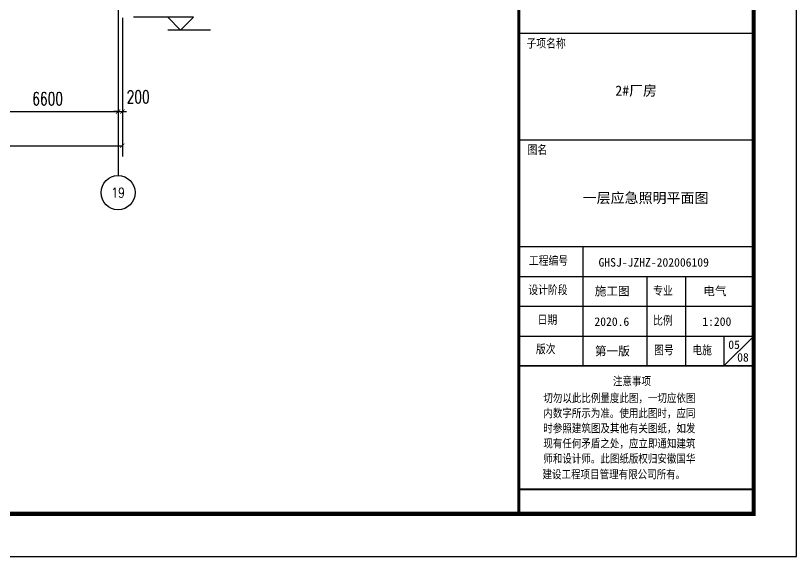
# Model space of a CAD drawing. Extents: x -417156 to 1571408, y 205758 to 1045562.
# Drawn here: x 1173902 to 1210475, y 867803 to 893153 of the extents above; entities that cross this region are included whole.
import ezdxf
from ezdxf.enums import TextEntityAlignment as Align

# ---------------------------------------------------------------- set-up
doc = ezdxf.new("R2010")
doc.units = 0
doc.header["$LTSCALE"] = 1000
doc.header["$MEASUREMENT"] = 0
doc.layers.get('0').update_dxf_attribs({"linetype": 'CONTINUOUS'})
doc.layers.get('DEFPOINTS').update_dxf_attribs({"linetype": 'CONTINUOUS'})
for name, color, linetype in [('1', 7, 'CONTINUOUS'), ('AXIS', 3, 'CONTINUOUS'), ('AXIS_TEXT', 7, 'CONTINUOUS'), ('DIM_ELEV', 3, 'CONTINUOUS'), ('PP-PM-TK', 7, 'CONTINUOUS'), ('PUB_TEXT', 7, 'CONTINUOUS'), ('PUB_TITLE', 4, 'CONTINUOUS')]:
    doc.layers.add(name, color=color, linetype=linetype)
doc.styles.add('-黑体', font='simhei.ttf', dxfattribs={"width": 0.8})
doc.styles.add('_TCH_AXIS', font='COMPLEX', dxfattribs={"bigfont": 'GBCBIG'})
doc.styles.add('COMPLEX', font='COMPLEX')
doc.styles.add('DIM_FONT', font='SIMPLEX', dxfattribs={"width": 0.7, "bigfont": 'GBCBIG'})
doc.styles.add('TQ', font='txt.shx', dxfattribs={"width": 0.8, "bigfont": 'hztxt.shx'})
doc.dimstyles.new('DIMN200', dxfattribs={"dimscale": 2, "dimtxt": 300, "dimasz": 100, "dimexe": 250, "dimexo": 300, "dimgap": 150, "dimtad": 1, "dimdec": 0, "dimzin": 0, "dimtxsty": 'DIM_FONT', "dimblk": 'ARCHTICK', "dimcen": 0.09, "dimclrt": 7, "dimazin": 3, "dimtfac": 1, "dimtdec": 0, "dimtix": 1, "dimtmove": 0, "dimatfit": 3, "dimtolj": 1, "dimtzin": 0})

# ---------------------------------------------------------------- blocks, each defined once
blk = doc.blocks.new('_AXISO')
blk.add_circle((0, 0), 0.5)
at = {"layer": 'AXIS_TEXT', "style": 'COMPLEX', "width": 1.041667}
blk.add_attdef('A', text='', height=0.56, dxfattribs=at).set_placement((-0.25, -0.28), (0.25, -0.28), align=Align.FIT)
blk = doc.blocks.new('_ARCHTICK')
at = {"color": 0, "linetype": 'BYBLOCK', "const_width": 0.15}
blk.add_lwpolyline([(-0.5, -0.5), (0.5, 0.5)], dxfattribs=at)
blk = doc.blocks.new('*D85')
at = {"layer": 'AXIS', "color": 0}
for p, q in [((237909, 214758), (237909, 208258)), ((352309, 214758), (352309, 208258)), ((237909, 208758), (352309, 208758))]:
    blk.add_line(p, q, dxfattribs=at)
at = {"layer": 'DEFPOINTS', "color": 0}
for p in [(237909, 215358), (352309, 215358), (352309, 208758)]:
    blk.add_point(p, dxfattribs=at)
at = {"layer": 'AXIS', "color": 0, "xscale": 200, "yscale": 200, "zscale": 200, "rotation": 180}
blk.add_blockref('_ARCHTICK', (237909, 208758), dxfattribs=at)
at = {"layer": 'AXIS', "color": 0, "xscale": 200, "yscale": 200, "zscale": 200}
blk.add_blockref('_ARCHTICK', (352309, 208758), dxfattribs=at)
at = {"layer": 'AXIS', "color": 7, "insert": (295109, 209358), "char_height": 600, "attachment_point": 5, "style": 'DIM_FONT'}
blk.add_mtext('\\A1;114400', dxfattribs=at)
blk = doc.blocks.new('*D104')
at = {"layer": 'AXIS', "color": 0}
for p, q in [((345509, 214758), (345509, 209858)), ((352109, 214758), (352109, 209858)), ((345509, 210358), (352109, 210358))]:
    blk.add_line(p, q, dxfattribs=at)
at = {"layer": 'DEFPOINTS', "color": 0}
for p in [(345509, 215358), (352109, 215358), (352109, 210358)]:
    blk.add_point(p, dxfattribs=at)
at = {"layer": 'AXIS', "color": 0, "xscale": 200, "yscale": 200, "zscale": 200, "rotation": 180}
blk.add_blockref('_ARCHTICK', (345509, 210358), dxfattribs=at)
at = {"layer": 'AXIS', "color": 0, "xscale": 200, "yscale": 200, "zscale": 200}
blk.add_blockref('_ARCHTICK', (352109, 210358), dxfattribs=at)
at = {"layer": 'AXIS', "color": 7, "insert": (348809, 210958), "char_height": 600, "attachment_point": 5, "style": 'DIM_FONT'}
blk.add_mtext('\\A1;6600', dxfattribs=at)
blk = doc.blocks.new('*D105')
at = {"layer": 'AXIS', "color": 0}
for p, q in [((352109, 214758), (352109, 209858)), ((352309, 214758), (352309, 209858)), ((352109, 210358), (351909, 210358)), ((352109, 210358), (352309, 210358)), ((352309, 210358), (352509, 210358))]:
    blk.add_line(p, q, dxfattribs=at)
at = {"layer": 'DEFPOINTS', "color": 0}
for p in [(352109, 215358), (352309, 215358), (352309, 210358)]:
    blk.add_point(p, dxfattribs=at)
at = {"layer": 'AXIS', "color": 0, "xscale": 200, "yscale": 200, "zscale": 200}
blk.add_blockref('_ARCHTICK', (352109, 210358), dxfattribs=at)
at = {"layer": 'AXIS', "color": 0, "xscale": 200, "yscale": 200, "zscale": 200, "rotation": 180}
blk.add_blockref('_ARCHTICK', (352309, 210358), dxfattribs=at)
at = {"layer": 'AXIS', "color": 7, "insert": (353049, 211048), "char_height": 600, "attachment_point": 5, "style": 'DIM_FONT'}
blk.add_mtext('\\A1;200', dxfattribs=at)
blk = doc.blocks.new('E22')
at = {"layer": 'AXIS', "color": 8}
blk.add_line((352109, 215357.7), (352109, 207357.7), dxfattribs=at)
at = {"layer": 'DIM_ELEV', "color": 8}
for p, q in [((355637.4, 214781.3), (352824.4, 214781.3)), ((355037.4, 214181.3), (354437.4, 214781.3)), ((355037.4, 214181.3), (355637.4, 214781.3)), ((356437.4, 214181.3), (354437.4, 214181.3))]:
    blk.add_line(p, q, dxfattribs=at)
at = {"layer": 'AXIS', "color": 8}
ref = blk.add_blockref('_AXISO', (352109, 206557.7), dxfattribs=dict(at, xscale=1600, yscale=1600, zscale=1600))
ref.add_attrib('A', '19', dxfattribs={"layer": 'AXIS_TEXT', "color": 8, "height": 463.84, "style": '_TCH_AXIS'}).set_placement((351788.7, 206325.8), (352429.3, 206325.8), align=Align.FIT)
for p1, p2, distance, picture, middle in [((237909, 215357.7), (352309, 215357.7), -6600, '*D85', (295109, 209357.7)), ((345509, 215357.7), (352109, 215357.7), -5000, '*D104', (348809, 210957.7))]:
    dim = blk.add_aligned_dim(p1=p1, p2=p2, distance=distance, dimstyle='DIMN200', dxfattribs=at)
    dim.commit()
    dim.dimension.update_dxf_attribs({"geometry": picture, "text_midpoint": middle})
dim = blk.add_linear_dim(base=(352309, 210357.7), p1=(352109, 215357.7), p2=(352309, 215357.7), angle=0, dimstyle='DIMN200', dxfattribs=at)
dim.commit()
dim.dimension.update_dxf_attribs({"geometry": '*D105', "text_midpoint": (353049, 211047.7), "dimtype": 161})

msp = doc.modelspace()

# ---------------------------------------------------------------- linework, layer by layer
at = {"layer": '1'}
for p, q in [((1197475, 892331), (1208475, 892331)), ((1197475, 887331), (1208475, 887331))]:
    msp.add_line(p, q, dxfattribs=at)
at = {"layer": '1', "color": 4}
for p, q in [((1197475, 882331), (1208475, 882331)), ((1200474, 882331), (1200474, 876731)), ((1197475, 880931), (1208475, 880931)), ((1203475, 880931), (1203475, 876731)), ((1205283, 880931), (1205283, 876731)), ((1197475, 879531), (1208475, 879531)), ((1197475, 878131), (1208475, 878131)), ((1208475, 878131), (1207075, 876731)), ((1207075, 878131), (1207075, 876731))]:
    msp.add_line(p, q, dxfattribs=at)
at = {"layer": '1', "color": 4, "const_width": 80}
msp.add_lwpolyline([(1197475, 876731), (1208475, 876731)], dxfattribs=at)
at = {"layer": 'PP-PM-TK', "color": 4}
for points, const_width in [([(1197475, 984603), (1197475, 869803)], 140), ([(1197475, 870947), (1208475, 870947)], 80)]:
    msp.add_lwpolyline(points, dxfattribs=dict(at, const_width=const_width))
at = {"layer": 'PUB_TITLE'}
msp.add_lwpolyline([(1042275, 867803), (1210475, 867803), (1210475, 986603), (1042275, 986603)], close=True, dxfattribs=at)
at = {"layer": 'PUB_TITLE', "const_width": 200}
msp.add_lwpolyline([(1047275, 869803), (1208475, 869803), (1208475, 984603), (1047275, 984603)], close=True, dxfattribs=at)

# ---------------------------------------------------------------- block references
msp.add_blockref('E22', (826593, 678296))

# ---------------------------------------------------------------- texts
at = {"layer": 'PUB_TEXT', "color": 2, "style": 'TQ'}
for s, height, p in [('子项名称', 400, (1197833, 891613)), ('图名', 400, (1197881, 886627)), ('工程编号', 400, (1197943, 881430)), ('设计阶段', 400, (1197916, 880058)), ('专业', 400, (1203764, 880024)), ('日期', 400, (1198352, 878658)), ('比例', 400, (1203764, 878624)), ('版次', 400, (1198273, 877285)), ('图号', 400, (1203809, 877239)), ('电施', 400, (1205601, 877237)), ('注意事项', 387.2, (1201882, 875786)), ('切勿以此比例量度此图，一切应依图', 387.2, (1198621, 874995)), ('内数字所示为准。使用此图时，应同', 387.2, (1198621, 874287)), ('时参照建筑图及其他有关图纸，如发', 387.2, (1198621, 873577)), ('现有任何矛盾之处，应立即通知建筑', 387.2, (1198621, 872867)), ('师和设计师。此图纸版权归安徽国华', 387.2, (1198621, 872157)), ('建设工程项目管理有限公司所有。', 387.2, (1198585, 871419))]:
    msp.add_text(s, height=height, dxfattribs=at).set_placement(p)
at = {"layer": 'PUB_TITLE', "color": 255, "style": '-黑体'}
for s, height, p in [('2#厂房', 475.2, (1201994, 889399)), ('GHSJ-JZHZ-202006109', 400, (1201208, 881386)), ('施工图', 400, (1201028, 880038)), ('电气', 400, (1206114, 880038)), ('2020.6', 400, (1201013, 878609)), ('1:200', 400, (1206067, 878610)), ('05', 400, (1207286, 877526)), ('第一版', 400, (1201036, 877225)), ('08', 400, (1207700, 876933))]:
    msp.add_text(s, height=height, dxfattribs=at).set_placement(p)
at = {"layer": 'PUB_TITLE', "color": 6, "style": '-黑体'}
msp.add_text('一层应急照明平面图', height=480, dxfattribs=at).set_placement((1200464, 884368))

doc.saveas('drawing.dxf')
